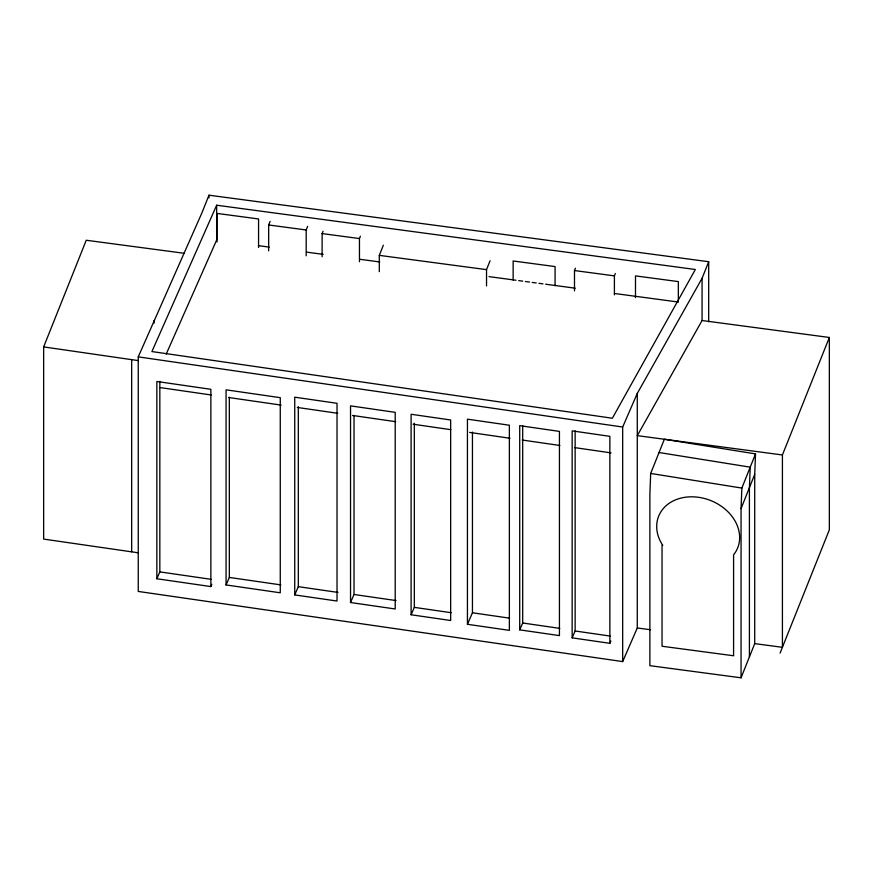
<?xml version="1.0" encoding="UTF-8"?>
<svg xmlns="http://www.w3.org/2000/svg" width="873" height="873" viewBox="0 0 873 873"><rect width="100%" height="100%" fill="white"/><g stroke="black" fill="none" stroke-linecap="round" stroke-linejoin="round"><path stroke-width="1.31" d="M650.691 473.439L649.883 493.922L649.883 665.673L741.057 677.808L754.719 643.619L754.719 474.377L755.527 453.895L664.353 439.25L650.691 473.439L741.864 488.083L755.527 453.895M741.057 677.808L741.057 508.566L741.864 488.083M138.25 552.795L43.65 539.088L43.65 346.908L86.252 240.25L184.301 253.301M208.974 195.192L201.761 213.241L138.25 356.871L138.25 591.436L622.678 661.592L637.279 627.982L637.279 393.417L702.078 278.291L708.69 261.725L208.974 195.192L208.974 197.92M268.666 250.846L268.666 224.983L270.106 221.382M306.183 255.833L306.183 229.97L307.623 226.369M322.115 256.738L322.115 233.582L323.054 231.247M359.458 261.704L359.458 238.558L360.385 236.223M379.297 271.656L379.297 255.363L383.345 245.226M486.534 285.929L486.534 269.637L490.069 260.776M574.489 290.905L574.489 270.554L575.438 268.197M614.406 294.867L614.406 275.868L615.345 273.511M741.057 508.566L754.719 474.377M782.415 454.964L829.35 337.469L702.078 320.522L637.279 435.649L782.415 454.964L782.415 647.308L754.719 643.619M780.102 653.08L829.35 529.802L829.35 337.469M211.855 584.288L210.862 586.58L156.856 578.755L159.835 571.891L159.835 381.425M226.074 584.943L226.074 389.827L280.266 397.673L280.266 592.789L226.074 584.943L229.337 577.435L229.337 397.226M294.736 594.917L294.736 397.182L337.022 403.304L337.022 601.039L294.736 594.917L298.315 586.667L298.315 406.665M350.531 602.523L350.531 405.869L395.207 412.34L395.207 608.983L350.531 602.523L354.023 594.48L354.023 415.461M411.107 614.767L411.107 414.26L450.654 419.989L450.654 620.496L411.107 614.767L414.326 607.368L414.326 423.23M467.437 624.293L467.437 419.16L509.363 425.227L509.363 630.361L467.437 624.293L472.446 612.77L472.446 432.091M519.708 629.859L519.708 425.653L559.44 431.404L559.44 635.609L519.708 629.859L522.687 622.995L522.687 425.598M622.678 661.592L622.678 427.028L637.279 393.417M610.86 641.033L609.867 643.314L572.153 637.857L575.132 630.993L575.132 430.826M216.657 205.22L151.913 351.557L612.355 418.243L695.345 269.495L216.657 205.22L216.657 240.053L166.176 354.143M268.666 224.983L306.183 229.97M322.115 233.582L359.458 238.558M574.489 270.554L614.406 275.868M379.297 255.363L486.534 269.637M258.463 245.662L269.255 247.114M307.001 252.188L323.185 254.359M359.589 259.248L379.82 261.965M489.044 276.632L516.008 280.244M518.704 280.615L522.752 281.15M525.448 281.521L529.496 282.055M532.192 282.426L536.229 282.961M538.936 283.321L542.973 283.867M545.669 284.227L575.34 288.21M614.439 293.47L677.819 301.971M637.279 627.982L650.407 629.728M138.25 356.871L622.678 427.028M43.65 346.908L138.25 360.604M159.988 387.557L211.146 394.967M228.65 397.51L281.161 405.105M297.311 407.451L337.709 413.3M352.517 415.439L395.6 421.681M413.104 424.213L450.795 429.68M469.641 432.408L510.039 438.257M522.152 440.014L559.844 445.47M574.663 447.609L611.013 452.88M354.023 594.48L396.069 600.569M298.315 586.667L337.96 592.407M229.337 577.435L280.877 584.899M472.446 612.77L509.123 618.084M414.326 607.368L451.232 612.715M522.687 622.995L559.768 628.364M575.132 630.993L610.151 636.068M159.835 571.891L211.211 579.334M659.05 452.52L750.223 467.164L749.416 487.647L749.416 656.889M708.69 261.725L708.69 321.733M702.078 278.291L702.078 320.522M678.343 302.014L678.343 281.597L635.489 275.89L635.489 297.66M662.04 545.298L662.04 646.249L733.582 655.765L733.582 554.824A42.57 33.861 21.8 0 0 725.092 509.145A42.57 33.861 21.8 0 0 671.261 501.975A42.57 33.861 21.8 0 0 662.771 545.396M609.867 643.314L609.867 436.336L572.153 430.88L572.153 637.857M555.075 285.646L555.075 266.571L513.138 260.983L513.138 280.058M258.561 247.463L258.561 218.948L216.995 213.416L216.995 241.93M210.862 586.58L210.862 389.303L156.856 381.49L156.856 578.755M154.052 320.511L154.052 323.163M131.67 359.654L131.67 551.834"/></g></svg>
